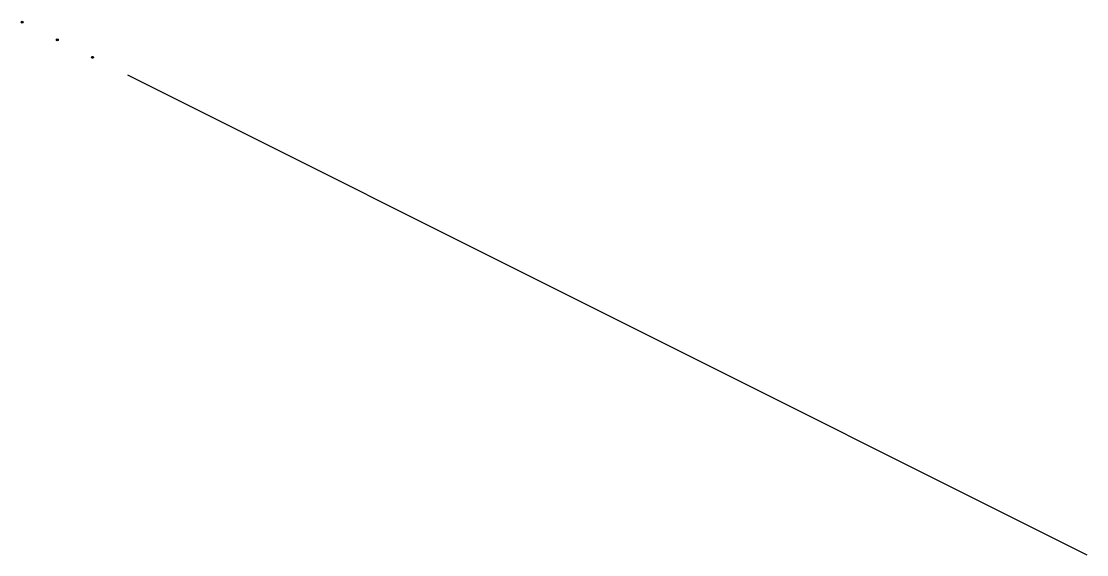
# Model space of a CAD drawing. Units: millimetres at full size, sheet at 1:100. Extents: x -18259 to 8939, y -9612 to 3999.
import ezdxf

# ---------------------------------------------------------------- set-up
doc = ezdxf.new("R2010")
doc.units = ezdxf.units.MM
doc.header["$LTSCALE"] = 100
doc.header["$PDMODE"] = 32
doc.header["$PDSIZE"] = 50
doc.layers.add('0-0', color=7, linetype='Continuous')

msp = doc.modelspace()

# ---------------------------------------------------------------- linework, layer by layer
at = {"layer": '0-0'}
msp.add_line((-15551, 2632.7), (8938.8, -9612.2), dxfattribs=at)
for p in [(-18234.3, 3974.3), (-17339.9, 3527.1), (-16445.4, 3079.9)]:
    msp.add_point(p, dxfattribs=at)

doc.saveas('drawing.dxf')
